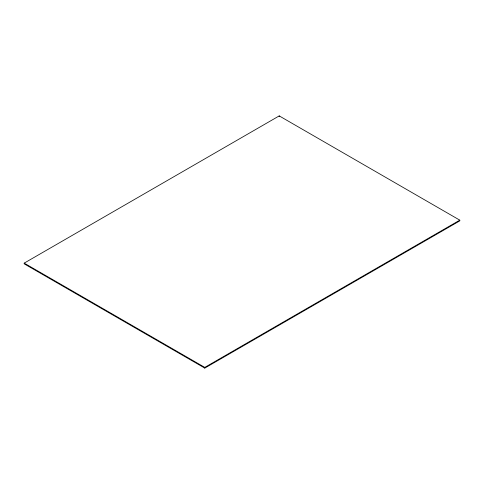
<?xml version="1.0" encoding="UTF-8"?>
<svg xmlns="http://www.w3.org/2000/svg" width="484" height="484" viewBox="0 0 484 484"><rect width="100%" height="100%" fill="white"/><g stroke="black" fill="none" stroke-linecap="round" stroke-linejoin="round"><path stroke-width="0.73" d="M24.2 263.133L279.22 115.9L459.8 220.159L459.8 220.867L204.78 368.1L24.2 263.841L24.2 263.133L204.78 367.392L459.8 220.159M279.22 115.9L279.22 116.608M204.78 367.392L204.78 368.1"/></g></svg>
